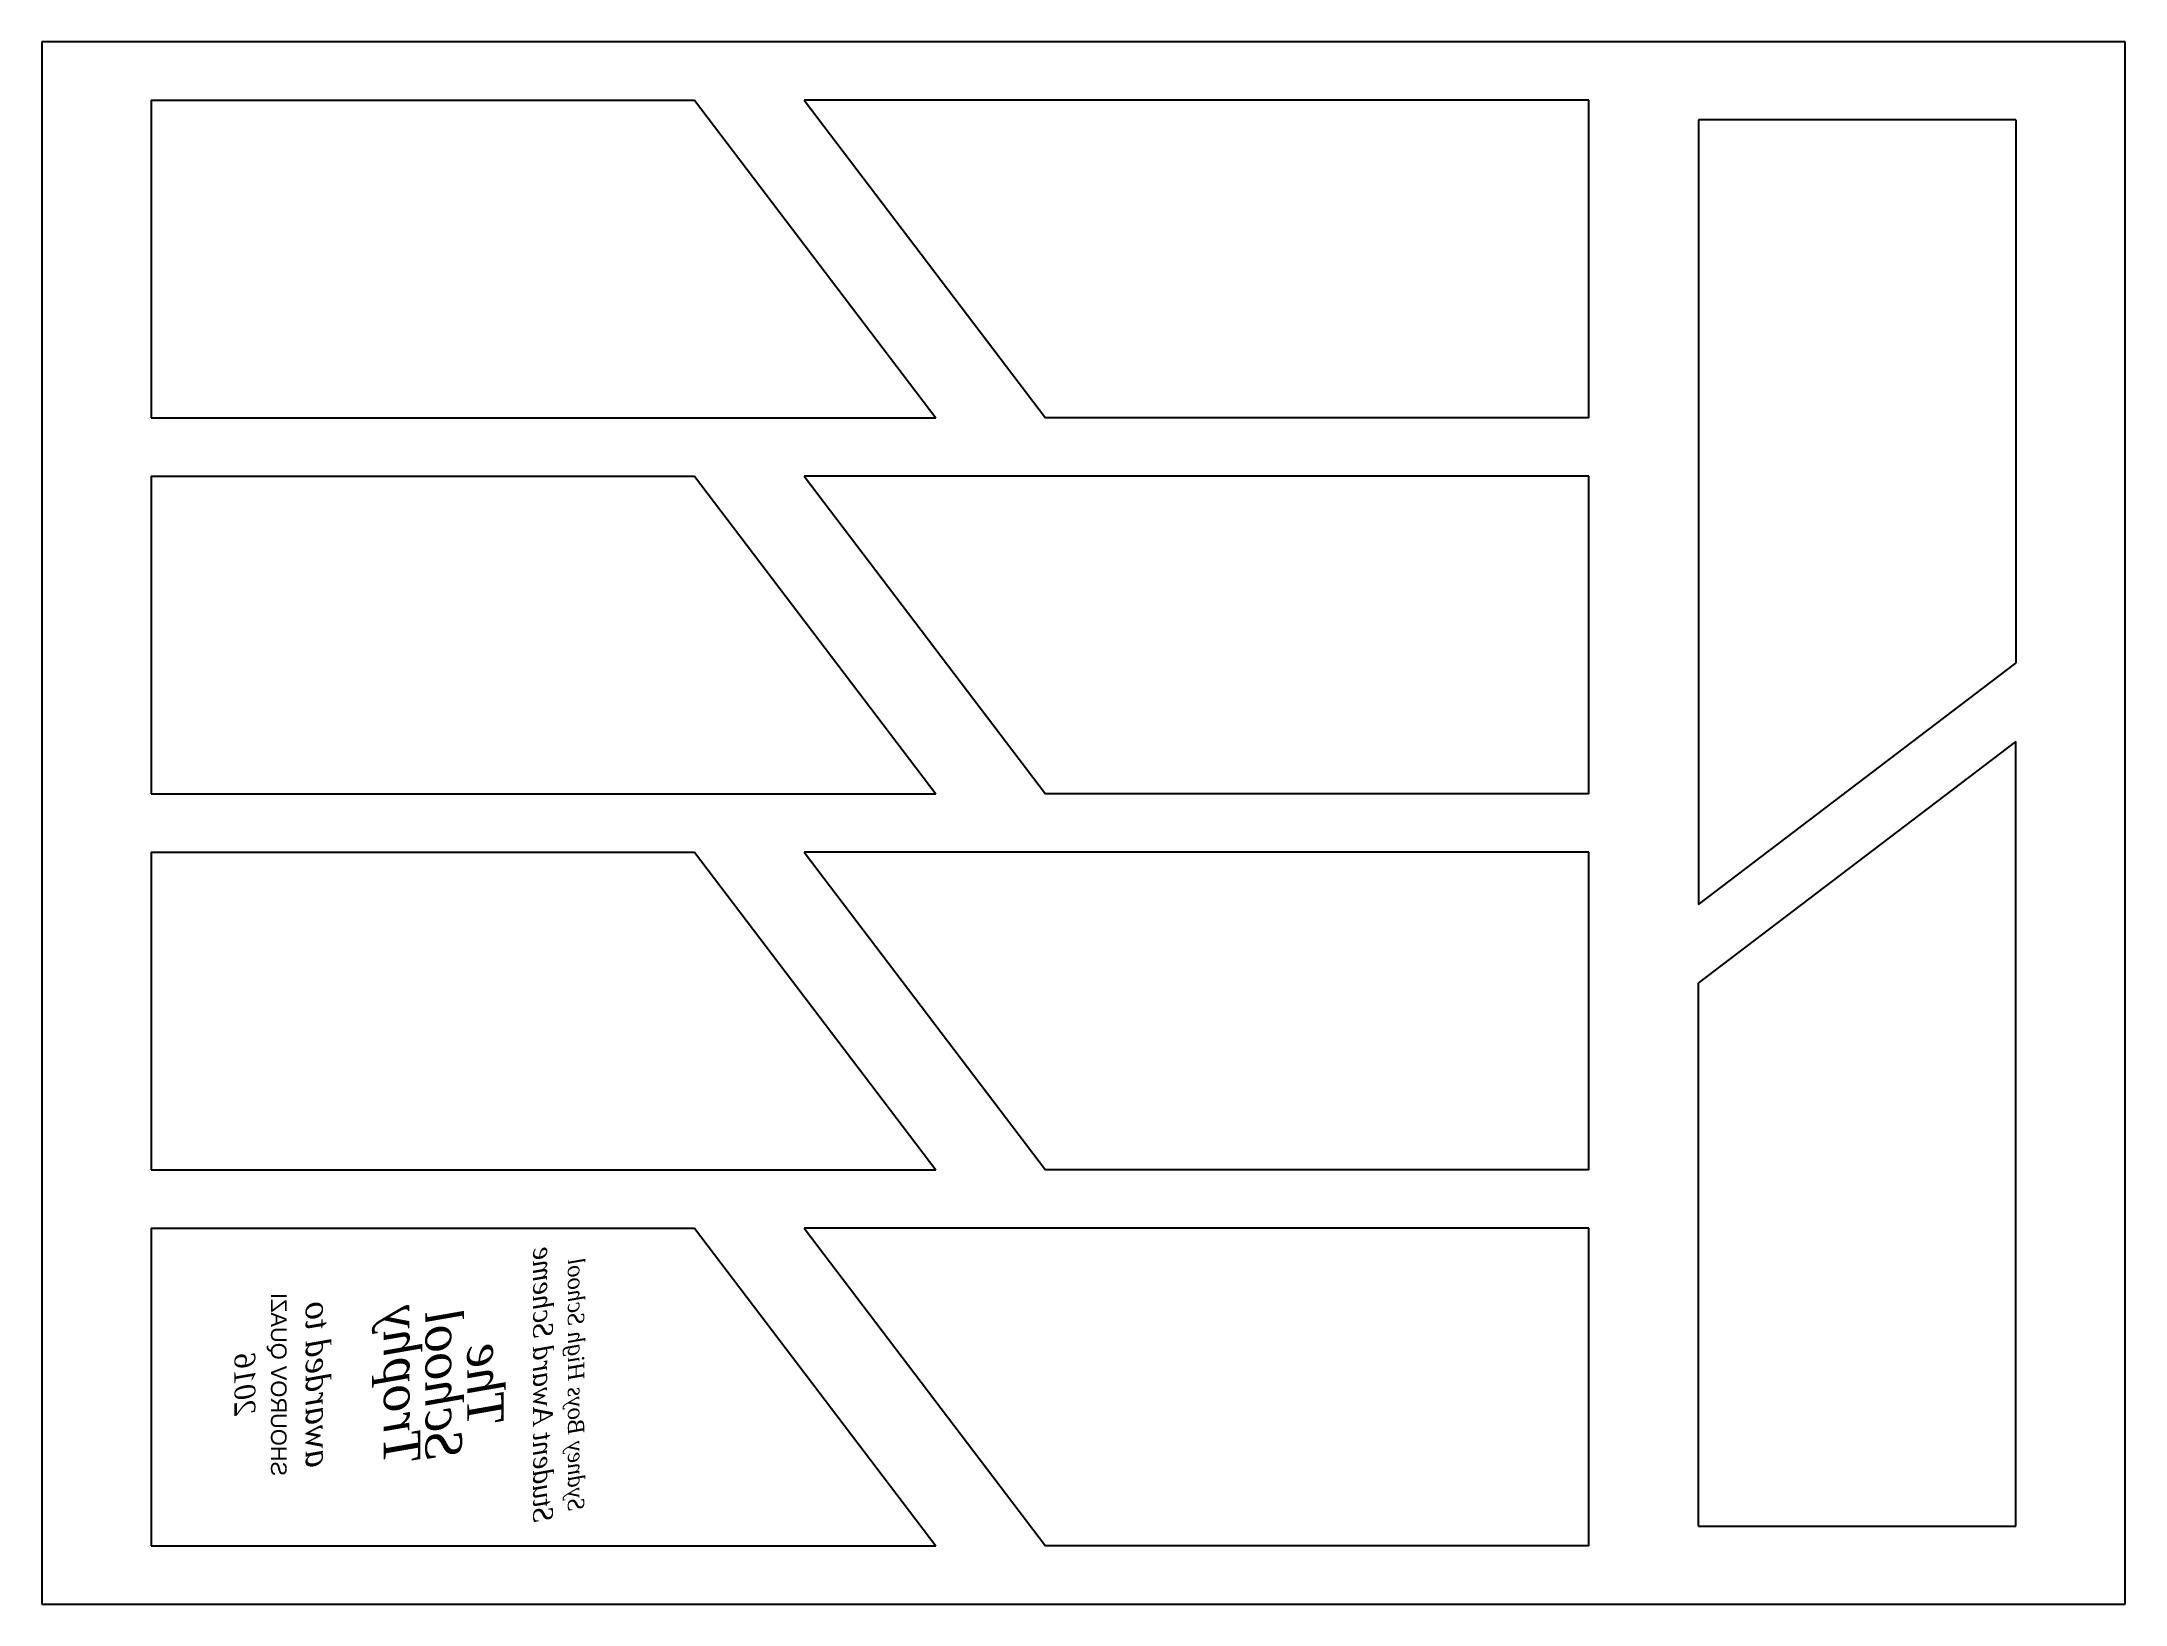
# Model space of a CAD drawing. Extents: x 0 to 600, y 0 to 450.
import ezdxf
from ezdxf.enums import TextEntityAlignment as Align

# ---------------------------------------------------------------- set-up
doc = ezdxf.new("R2010")
doc.units = 0
doc.styles.get("Standard").update_dxf_attribs({"font": 'arial.ttf'})
doc.styles.add('TIMES_ITALIC', font='timesi.ttf')

msp = doc.modelspace()

# ---------------------------------------------------------------- linework, layer by layer
at = {"layer": 'LINES', "color": 255}
for p, q in [((600, 450), (0, 450)), ((0, 450), (0, 0)), ((600, 0), (600, 450)), ((0, 0), (600, 0))]:
    msp.add_line(p, q, dxfattribs=at)
at = {"layer": 'LINES', "color": 1}
for p, q in [((31.525, 433.12), (188.025, 433.12)), ((31.525, 433.12), (31.525, 341.72)), ((188.025, 433.12), (257.525, 341.72)), ((445.55, 433.12), (219.55, 433.12)), ((219.55, 433.12), (289.05, 341.72)), ((445.55, 341.72), (445.55, 433.12)), ((568.475, 427.5), (477.075, 427.5)), ((477.075, 427.5), (477.075, 201.5)), ((568.475, 427.5), (568.475, 271)), ((31.525, 341.72), (257.525, 341.72)), ((445.55, 341.72), (289.05, 341.72)), ((31.525, 324.84), (188.025, 324.84)), ((31.525, 324.84), (31.525, 233.44)), ((188.025, 324.84), (257.525, 233.44)), ((445.55, 324.84), (219.55, 324.84)), ((219.55, 324.84), (289.05, 233.44)), ((445.55, 233.44), (445.55, 324.84)), ((477.075, 201.5), (568.475, 271)), ((568.475, 248.5), (477.075, 179)), ((568.475, 22.5), (568.475, 248.5)), ((31.525, 233.44), (257.525, 233.44)), ((445.55, 233.44), (289.05, 233.44)), ((31.525, 216.56), (188.025, 216.56)), ((31.525, 216.56), (31.525, 125.16)), ((188.025, 216.56), (257.525, 125.16)), ((445.55, 216.56), (219.55, 216.56)), ((219.55, 216.56), (289.05, 125.16)), ((445.55, 125.16), (445.55, 216.56)), ((477.075, 22.5), (477.075, 179)), ((31.525, 125.16), (257.525, 125.16)), ((445.55, 125.16), (289.05, 125.16)), ((31.525, 108.28), (188.025, 108.28)), ((31.525, 108.28), (31.525, 16.88)), ((188.025, 108.28), (257.525, 16.88)), ((445.55, 108.28), (219.55, 108.28)), ((219.55, 108.28), (289.05, 16.88)), ((445.55, 16.88), (445.55, 108.28)), ((477.075, 22.5), (568.475, 22.5)), ((31.525, 16.88), (257.525, 16.88)), ((445.55, 16.88), (289.05, 16.88))]:
    msp.add_line(p, q, dxfattribs=at)

# ---------------------------------------------------------------- texts
at = {"layer": 'LINES', "color": 250, "linetype": 'ByBlock', "style": 'TIMES_ITALIC', "text_generation_flag": 2}
for s, height, p in [('Student Award Scheme', 5.7, (141.525, 63.28)), ('Sydney Boys High School', 4.7, (151.525, 63.28)), ('awarded to', 7, (76.025, 63.28)), ('Trophy', 10.5, (98.525, 63.28)), ('School', 10.5, (110.525, 63.28)), ('2016', 6, (55.525, 63.28)), ('The', 10.5, (122.525, 63.28))]:
    msp.add_text(s, height=height, rotation=270, dxfattribs=at).set_placement(p, align=Align.CENTER)
at = {"layer": 'LINES', "color": 250, "linetype": 'ByBlock', "text_generation_flag": 2}
msp.add_text('SHOUROV QUAZI', height=4.5, rotation=270, dxfattribs=at).set_placement((66.025, 63.28), align=Align.CENTER)

doc.saveas('drawing.dxf')
